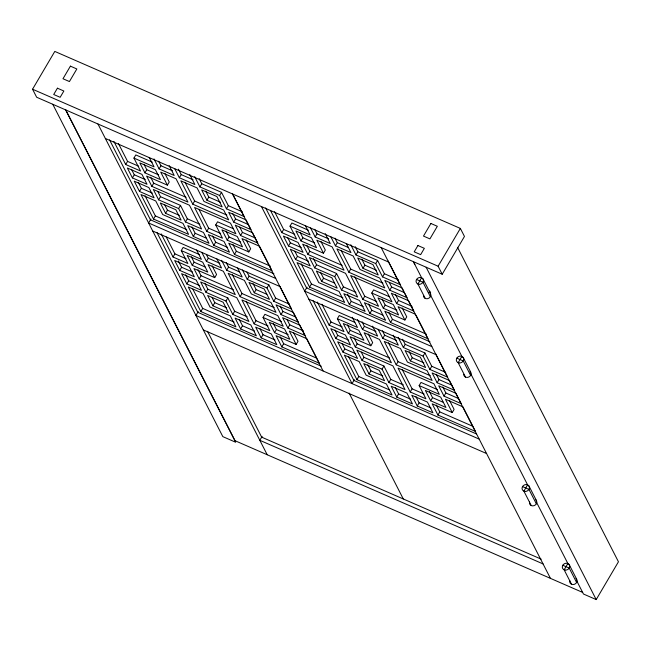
<?xml version="1.0" encoding="UTF-8"?>
<svg xmlns="http://www.w3.org/2000/svg" width="651" height="651" viewBox="0 0 651 651"><rect width="100%" height="100%" fill="white"/><g stroke="black" fill="none" stroke-linecap="round" stroke-linejoin="round"><path stroke-width="0.98" d="M32.55 89.22L54.798 51.421L460.355 228.42L464.464 236.443L442.216 274.242L36.659 97.243L32.55 89.22L438.107 266.218L442.216 274.242M152.261 162.123L135.79 154.938L133.943 158.087L140.551 171.001L125.716 164.524L127.572 161.375L118.474 143.594M132.422 177.91L127.352 167.999L141.959 174.378L147.028 184.282L132.422 177.91L134.277 174.761L131.51 169.358M144.921 172.849L139.827 162.896L155.369 169.675L160.463 179.635L144.921 172.849L146.776 169.699L144.001 164.272M139.509 191.451L134.244 181.173L148.859 187.545L154.116 197.831L139.509 191.451L141.365 188.302L138.297 182.304M169.122 165.533L174.216 175.485L159.104 168.894L160.952 165.745L158.641 161.212M164.793 173.296L169.244 181.995L167.388 185.144L160.716 172.092L176.022 178.773L187.96 202.119L151.862 186.357L153.717 183.208L150.641 177.21M158.632 199.833L153.327 189.465L189.457 205.228L201.607 228.981L185.478 221.942L178.626 208.556L158.632 199.833L160.488 196.683L157.835 191.5M150.926 219.045L148.607 222.984L275.747 278.473M153.506 219.053L140.941 194.503L155.744 200.964L162.685 214.537L182.972 223.383L188.587 234.368L153.506 219.053L155.361 215.904L145.043 195.739M189.791 174.582L194.877 184.518L179.367 177.747L181.214 174.598L178.439 169.179M165.614 213.341L160.301 202.966L175.811 209.728L181.116 220.111L165.614 213.341L167.462 210.192L164.809 205M178.626 208.556L180.482 205.407L160.488 196.683M232.602 193.925L244.182 216.547L226.467 208.816L219.647 195.495L199.93 186.886L201.777 183.737L199.157 178.61M192.786 204.178L180.832 180.815L197.058 187.903L203.991 201.436L223.667 210.029L228.696 219.851L192.786 204.178L194.641 201.029L184.99 182.158M185.478 221.942L187.333 218.785L180.482 205.407M199.588 254.614L183.126 247.429L181.271 250.578L187.879 263.492L173.052 257.023L174.907 253.866L166.265 236.98M206.945 200.256L201.639 189.889L216.873 196.537L222.178 206.904L206.945 200.256L208.8 197.107L205.708 191.06M193.306 236.451L187.757 225.596L203.478 232.464L209.036 243.311L193.306 236.451L195.162 233.302L191.923 226.971M219.647 195.495L221.503 192.346L201.777 183.737M179.749 270.401L174.68 260.498L189.295 266.869L194.364 276.781L179.749 270.401L181.605 267.252L178.382 260.945M233.164 228.615L217.564 221.804L215.709 224.953L222.487 238.201L206.806 231.357L208.662 228.208L199.149 209.622M192.257 265.339L187.162 255.387L202.705 262.166L207.799 272.126L192.257 265.339L194.112 262.19L191.329 256.763M226.467 208.816L228.322 205.667L221.503 192.346M186.837 283.95L181.58 273.664L196.187 280.036L201.452 290.322L186.837 283.95L188.692 280.801L185.625 274.795M213.821 245.362L208.328 234.62L223.993 241.456L229.494 252.197L213.821 245.362L215.676 242.213L212.47 235.947M216.913 258.927L221.552 267.984L206.432 261.385L208.287 258.235L206.432 254.614M212.12 265.787L216.571 274.486L214.724 277.635L208.043 264.591L223.35 271.272L235.296 294.61L199.19 278.856L201.045 275.707L197.977 269.701M233.709 222.105L228.688 212.307L246.021 219.875L251.042 229.673L233.709 222.105L235.556 218.956L232.822 213.609M227.232 240.17L221.942 229.827L237.241 236.5L242.53 246.843L227.232 240.17L229.087 237.021L226.003 230.983M205.968 292.323L200.654 281.956L236.785 297.719L248.942 321.472L232.806 314.433L225.962 301.047L205.968 292.323L207.815 289.174L204.723 283.128M240.585 235.524L235.28 225.165L252.49 232.676L257.788 243.035L240.585 235.524L242.432 232.374L239.788 227.191M198.254 311.536L195.935 315.475L479.185 439.091M200.842 311.552L188.277 286.993L203.071 293.455L210.013 307.028L230.299 315.881L235.914 326.859L200.842 311.552L202.697 308.403L192.818 289.109M272.053 270.808L234.49 254.411L236.337 251.262L232.806 244.345M237.582 267.976L242.213 277.017L226.694 270.238L228.55 267.089L226.239 262.573M212.942 305.832L207.628 295.456L223.138 302.227L228.452 312.602L212.942 305.832L214.797 302.682L212.145 297.499M234.49 254.411L228.737 243.173L248.812 251.937L250.668 248.788L246.119 239.885M225.962 301.047L227.809 297.898L207.815 289.174M279.938 286.424L291.51 309.038L273.794 301.307L266.983 287.986L247.258 279.377L249.113 276.227L246.924 271.955M240.121 296.669L228.167 273.306L244.394 280.394L251.319 293.926L271.003 302.52L276.024 312.342L240.121 296.669L241.977 293.52L232.317 274.649M232.806 314.433L234.661 311.284L227.809 297.898M308.338 230.194L291.868 223.008L290.02 226.157L296.628 239.072L281.802 232.602L283.649 229.453L274.551 211.673M254.281 292.755L248.975 282.379L264.2 289.028L269.506 299.395L254.281 292.755L256.128 289.597L253.036 283.551M288.499 245.98L283.429 236.077L298.036 242.457L303.106 252.36L288.499 245.98L290.354 242.831L287.587 237.428M240.642 328.942L235.084 318.087L250.806 324.955L256.364 335.81L240.642 328.942L242.498 325.793L239.251 319.462M266.983 287.986L268.839 284.837L249.113 276.227M300.998 240.919L295.904 230.967L311.447 237.753L316.549 247.705L300.998 240.919L302.853 237.77L300.078 232.342M281.411 321.504L264.9 314.303L263.045 317.452L269.823 330.692L254.134 323.848L255.989 320.699L246.029 301.226M295.587 259.529L290.322 249.243L304.937 255.615L310.193 265.901L295.587 259.529L297.442 256.38L294.813 251.237M273.794 301.307L275.65 298.158L268.839 284.837M325.199 233.603L330.293 243.564L315.182 236.964L317.037 233.815L314.718 229.29M320.87 241.366L325.321 250.065L323.466 253.215L316.793 240.17L332.1 246.851L344.045 270.189L307.939 254.435L309.795 251.286L306.727 245.281M261.157 337.853L255.656 327.111L271.321 333.947L276.821 344.688L261.157 337.853L263.012 334.704L259.806 328.438M281.037 314.596L276.024 304.806L293.357 312.366L298.37 322.164L281.037 314.596L282.892 311.447L280.158 306.108M274.567 332.661L269.27 322.318L284.568 328.999L289.866 339.334L274.567 332.661L276.415 329.512L273.33 323.482M314.71 267.903L309.404 257.536L345.535 273.306L357.684 297.051L341.555 290.012L334.704 276.634L314.71 267.903L316.565 264.754L313.473 258.707M307.028 287.172L304.709 291.111L431.849 346.601M309.583 287.132L297.019 262.581L311.821 269.034L318.762 282.607L339.049 291.461L344.664 302.438L309.583 287.132L311.438 283.982L301.12 263.81M346.332 243.555L350.954 252.596L335.444 245.826L337.299 242.677L334.98 238.152M287.913 328.014L282.615 317.655L299.818 325.166L305.124 335.525L287.913 328.014L289.768 324.865L287.115 319.682M293.446 332.384L298.003 341.279L296.148 344.428L289.321 331.082L306.8 338.715L319.381 363.299L281.818 346.902L283.673 343.752L280.133 336.836M321.692 281.411L316.378 271.036L331.888 277.806L337.194 288.181L321.692 281.411L323.547 278.262L320.447 272.208M334.704 276.634L336.559 273.485L316.565 264.754M388.216 261.1L400.259 284.617L382.544 276.887L375.725 263.565L356.007 254.964L357.855 251.807L355.234 246.688M348.863 272.256L336.909 248.894L353.135 255.973L360.068 269.514L379.745 278.099L384.774 287.921L348.863 272.256L350.718 269.099L341.067 250.236M341.555 290.012L343.411 286.863L336.559 273.485M262.133 436.365L259.814 440.304L543.056 563.921M354.787 322.343L339.228 315.556L337.381 318.705L343.988 331.619L329.154 325.15L331.009 322.001L321.911 304.22M363.022 268.334L357.716 257.967L372.95 264.607L378.255 274.982L363.022 268.334L364.877 265.185L361.785 259.131M349.384 304.522L343.834 293.674L359.555 300.534L365.113 311.39L349.384 304.522L351.239 301.372L347.536 294.138M375.725 263.565L377.58 260.416L357.855 251.807M335.859 338.528L330.789 328.625L345.396 335.005L350.466 344.908L335.859 338.528L337.714 335.379L334.948 329.976M389.241 296.685L373.641 289.882L371.786 293.031L378.565 306.271L362.884 299.427L364.739 296.278L354.779 276.813M348.358 333.475L343.264 323.514L358.807 330.301L363.909 340.253L348.358 333.475L350.214 330.326L347.439 324.89M382.544 276.887L384.399 273.737L377.58 260.416M342.947 352.077L337.682 341.791L352.297 348.171L357.554 358.457L342.947 352.077L344.802 348.928L342.174 343.785M369.898 313.432L364.405 302.691L380.07 309.526L385.571 320.268L369.898 313.432L371.754 310.283L368.547 304.017M372.559 326.151L377.653 336.111L362.542 329.512L364.389 326.363L362.078 321.838M368.23 333.922L372.681 342.621L370.826 345.771L364.153 332.718L379.46 339.399L391.397 362.737L355.3 346.983L357.155 343.834L354.079 337.828M404.841 293.292L407.119 297.743L389.786 290.183L391.633 287.026L389.355 282.575M383.309 308.24L378.019 297.898L393.318 304.578L398.607 314.921L383.309 308.24L385.164 305.091L382.08 299.061M362.07 360.459L356.764 350.083L392.895 365.854L405.044 389.599L388.916 382.56L382.064 369.182L362.07 360.459L363.925 357.301L361.272 352.118M396.662 303.594L391.357 293.235L408.568 300.746L413.865 311.105L396.662 303.594L398.518 300.445L395.426 294.407M354.364 379.671L352.045 383.61L261.458 206.579M415.997 315.174L428.13 338.878L390.567 322.481L392.423 319.332L388.883 312.415M356.943 379.679L344.379 355.129L359.181 361.582L366.122 375.155L386.409 384.009L392.024 394.986L356.943 379.679L358.799 376.53L348.48 356.357M393.228 335.2L398.314 345.144L382.804 338.374L384.651 335.224L382.34 330.7M421.604 277.717L417.893 284.023L425.29 298.467M369.052 373.967L363.738 363.584L379.248 370.354L384.554 380.729L369.052 373.967L370.899 370.818L367.807 364.763M390.567 322.481L384.814 311.243L404.898 320.007L406.745 316.858L402.196 307.964M438.107 266.218L460.355 228.42M382.064 369.182L383.919 366.033L363.925 357.301M435.576 353.648L447.619 377.165L429.904 369.442L423.085 356.121L403.368 347.512L405.215 344.363L402.595 339.236M396.223 364.804L384.269 341.441L400.495 348.521L407.428 362.062L427.105 370.647L432.134 380.477L396.223 364.804L398.078 361.655L388.427 342.784M388.916 382.56L390.771 379.411L383.919 366.033M410.382 360.882L405.077 350.515L420.31 357.163L425.616 367.53L410.382 360.882L412.238 357.733L409.145 351.686M396.744 397.077L391.194 386.222L406.916 393.082L412.474 403.937L396.744 397.077L398.599 393.928L395.36 387.597M423.085 356.121L424.94 352.972L405.215 344.363M437.513 389.64L421.002 382.43L419.146 385.579L425.925 398.819L410.244 391.975L412.099 388.826L402.139 369.361M429.904 369.442L431.759 366.285L424.94 352.972M417.258 405.98L411.766 395.238L427.43 402.082L432.931 412.824L417.258 405.98L419.114 402.831L415.908 396.565M437.147 382.731L432.134 372.933L449.467 380.501L454.479 390.291L437.147 382.731L438.994 379.582L436.26 374.235M430.669 400.788L425.38 390.454L440.678 397.126L445.968 407.469L430.669 400.788L432.524 397.639L429.44 391.609M461.86 356.39L458.158 362.697L465.546 377.141M444.023 396.142L438.717 385.791L455.928 393.294L461.225 403.653L444.023 396.142L445.87 392.992L442.786 386.954M449.556 400.511L454.105 409.414L452.25 412.563L445.422 399.209L462.91 406.842L475.49 431.426L437.928 415.037L439.775 411.888L436.243 404.971M527.595 484.84L523.884 491.139L531.281 505.591M567.851 563.514L564.14 569.82L571.537 584.264M576.534 580.472L583.467 594.021L596.202 599.579L618.45 561.78L457.515 247.299M105.348 138.451L388.59 262.068M160.952 165.745L172.515 170.79M181.214 174.598L193.078 179.774M317.037 233.815L328.592 238.86M337.299 242.677L348.244 247.453M416.526 279.466L422.971 282.274L430.36 296.726M290.02 226.157L310.145 234.938L305.343 225.563M133.943 158.087L154.067 166.868L149.266 157.485M146.776 169.699L158.665 174.891M283.649 229.453L294.773 234.303M302.853 237.77L314.742 242.961M127.572 161.375L138.696 166.233M364.877 265.185L376.522 270.263M208.8 197.107L220.445 202.192M228.322 205.667L242.302 211.77M384.399 273.737L398.379 279.84M167.388 185.144L146.597 176.071L151.862 186.357M323.466 253.215L302.674 244.141L307.939 254.435M134.277 174.761L145.23 179.538M153.717 183.208L186.113 197.351M194.641 201.029L226.865 215.09M235.556 218.956L248.332 224.53M290.354 242.831L301.307 247.616M309.795 251.286L342.19 265.421M350.718 269.099L382.943 283.169M391.633 287.026L404.409 292.6M398.518 300.445L412.099 306.377M141.365 188.302L152.318 193.087M242.432 232.374L255.119 237.908M297.442 256.38L308.395 261.157M215.709 224.953L235.89 233.766L230.446 223.114L194.584 207.466L206.806 231.357M371.786 293.031L391.967 301.836L386.523 291.184L350.661 275.536L362.884 299.427M415.55 314.295L398.062 306.662L404.898 320.007M343.411 286.863L355.959 292.34M385.164 305.091L396.866 310.193M167.462 210.192L179.326 215.367M187.333 218.785L199.873 224.261M208.662 228.208L220.656 233.44M229.087 237.021L240.789 242.123M323.547 278.262L334.492 283.039M364.739 296.278L376.734 301.511M155.361 215.904L186.747 229.608M195.162 233.302L206.261 238.144M215.676 242.213L227.655 247.437M236.337 251.262L270.238 266.056M311.438 283.982L342.825 297.678M351.239 301.372L363.266 306.621M371.754 310.283L382.812 315.108M392.423 319.332L426.315 334.126M273.884 273.705L150.462 219.835L109.539 139.859M429.969 341.775L306.54 287.905L265.616 207.929M456.79 358.14L463.227 360.947L470.624 375.399M152.716 231.015L279.857 286.497M308.818 299.143L435.958 354.632M208.287 258.235L219.843 263.281M228.55 267.089L239.503 271.874M364.389 326.363L375.952 331.408M384.651 335.224L396.524 340.4M181.271 250.578L201.395 259.358L196.594 249.976M337.381 318.705L357.505 327.494L352.264 317.257M174.907 253.866L186.023 258.724M194.112 262.19L205.081 266.983M331.009 322.001L342.133 326.851M350.214 330.326L361.191 335.11M256.128 289.597L266.886 294.293M275.65 298.158L289.638 304.261M412.238 357.733L423.882 362.819M431.759 366.285L445.74 372.388M214.724 277.635L193.925 268.562L199.19 278.856M370.826 345.771L350.035 336.697L355.3 346.983M241.977 293.52L274.201 307.589M398.078 361.655L430.303 375.717M181.605 267.252L192.566 272.037M201.045 275.707L233.449 289.841M282.892 311.447L295.66 317.021M337.714 335.379L348.667 340.164M357.155 343.834L389.55 357.977M438.994 379.582L451.77 385.156M289.768 324.865L303.35 330.798M445.87 392.992L458.556 398.526M188.692 280.801L199.654 285.577M344.802 348.928L355.755 353.713M263.045 317.452L283.226 326.257L277.774 315.605L241.912 299.956L254.134 323.848M419.146 385.579L439.327 394.384L433.883 383.74L398.021 368.084L410.244 391.975M214.797 302.682L226.654 307.858M234.661 311.284L247.209 316.76M276.415 329.512L288.116 334.614M370.899 370.818L382.764 375.993M390.771 379.411L403.319 384.887M432.524 397.639L443.323 402.351M255.989 320.699L267.984 325.931M412.099 388.826L424.094 394.058M296.148 344.428L276.065 335.664L281.818 346.902M452.25 412.563L432.174 403.799L437.928 415.037M202.697 308.403L234.083 322.099M242.498 325.793L254.517 331.042M263.012 334.704L274.991 339.928M283.673 343.752L316.655 358.148M358.799 376.53L389.265 389.827M398.599 393.928L410.626 399.177M419.114 402.831L431.092 408.063M439.775 411.888L472.764 426.275M321.22 366.196L197.79 312.325L156.867 232.35M476.394 433.916L353.9 380.453L312.976 300.485M203.332 329.927L486.582 453.544M522.517 486.59L528.954 489.397L536.351 503.85M562.781 565.263L569.218 568.071L576.615 582.523M541.184 559.144L261.669 437.155L207.498 331.302M582.645 592.418L235.019 440.703L65.767 109.946M414.866 264.33L413.385 261.661L421.71 277.928M429.644 290.973L430.628 292.747M426.12 267.219L596.202 599.579M422.963 278.848L430.36 293.292M463.227 357.521L470.616 371.965M528.954 485.963L536.351 500.416M569.21 564.645L576.607 579.089M430.49 295.082L462.405 357.456M470.234 372.754L528.002 485.646M536.326 501.905L568.307 564.401M403.929 291.51L402.106 287.945L384.774 280.386L389.786 290.183M381.201 247.616L550.453 578.373M350.759 244.711L356.007 254.964M398.119 337.259L403.368 347.512M330.814 236.785L335.444 245.826M378.174 329.333L382.804 338.374M310.543 227.915L315.182 236.964M357.44 319.56L362.542 329.512M270.425 210.379L281.802 232.602M317.33 302.04L329.154 325.15M349.123 393.106L403.295 498.959M271.597 269.929L259.472 246.216L241.985 238.591L248.812 251.937M232.488 193.933L323.075 370.964M194.682 176.633L199.93 186.886M242.449 269.978L247.258 279.377M174.737 168.707L179.367 177.747M221.609 260.302L226.694 270.238M154.002 158.934L159.104 168.894M201.802 252.336L206.432 261.385M113.892 141.413L125.716 164.524M161.22 233.904L173.052 257.023M97.951 123.999L267.211 454.748M65.629 109.889L235.703 442.249L222.829 436.626L52.755 104.266M429.001 292.169A3.808 3.353 -27.1 0 1 429.001 298.109A3.808 3.353 -27.1 0 1 423.427 295.676M470.03 371.314A3.808 3.353 -27.1 0 1 468.826 377.027A3.808 3.353 -27.1 0 1 463.691 374.349M535.757 499.765A3.808 3.353 -27.1 0 1 534.097 505.664A3.808 3.353 -27.1 0 1 529.548 501.905M576.013 578.438A3.808 3.353 -27.1 0 1 574.361 584.338A3.808 3.353 -27.1 0 1 569.804 580.578M57.426 88.194L53.716 94.493L60.152 97.308L63.863 91.01L57.426 88.194M70.406 66.15L62.984 78.747L69.429 81.554L76.842 68.957L70.406 66.15M417.918 245.533L414.215 251.831L420.652 254.639L424.354 248.34L417.918 245.533M430.897 223.48L423.484 236.077L429.92 238.893L437.334 226.288L430.897 223.48M418.788 284.275A3.808 3.353 -27.1 0 0 423.337 279.637A3.808 3.353 -27.1 0 0 417.12 278.701A3.808 3.353 -27.1 0 0 418.788 284.275M459.053 362.949A3.808 3.353 -27.1 0 0 463.593 358.31A3.808 3.353 -27.1 0 0 457.376 357.375A3.808 3.353 -27.1 0 0 459.053 362.949M524.779 491.399A3.808 3.353 -27.1 0 0 529.328 486.761A3.808 3.353 -27.1 0 0 523.111 485.817A3.808 3.353 -27.1 0 0 524.779 491.399M565.044 570.073A3.808 3.353 -27.1 0 0 569.584 565.434A3.808 3.353 -27.1 0 0 563.367 564.498A3.808 3.353 -27.1 0 0 565.044 570.073"/></g></svg>
